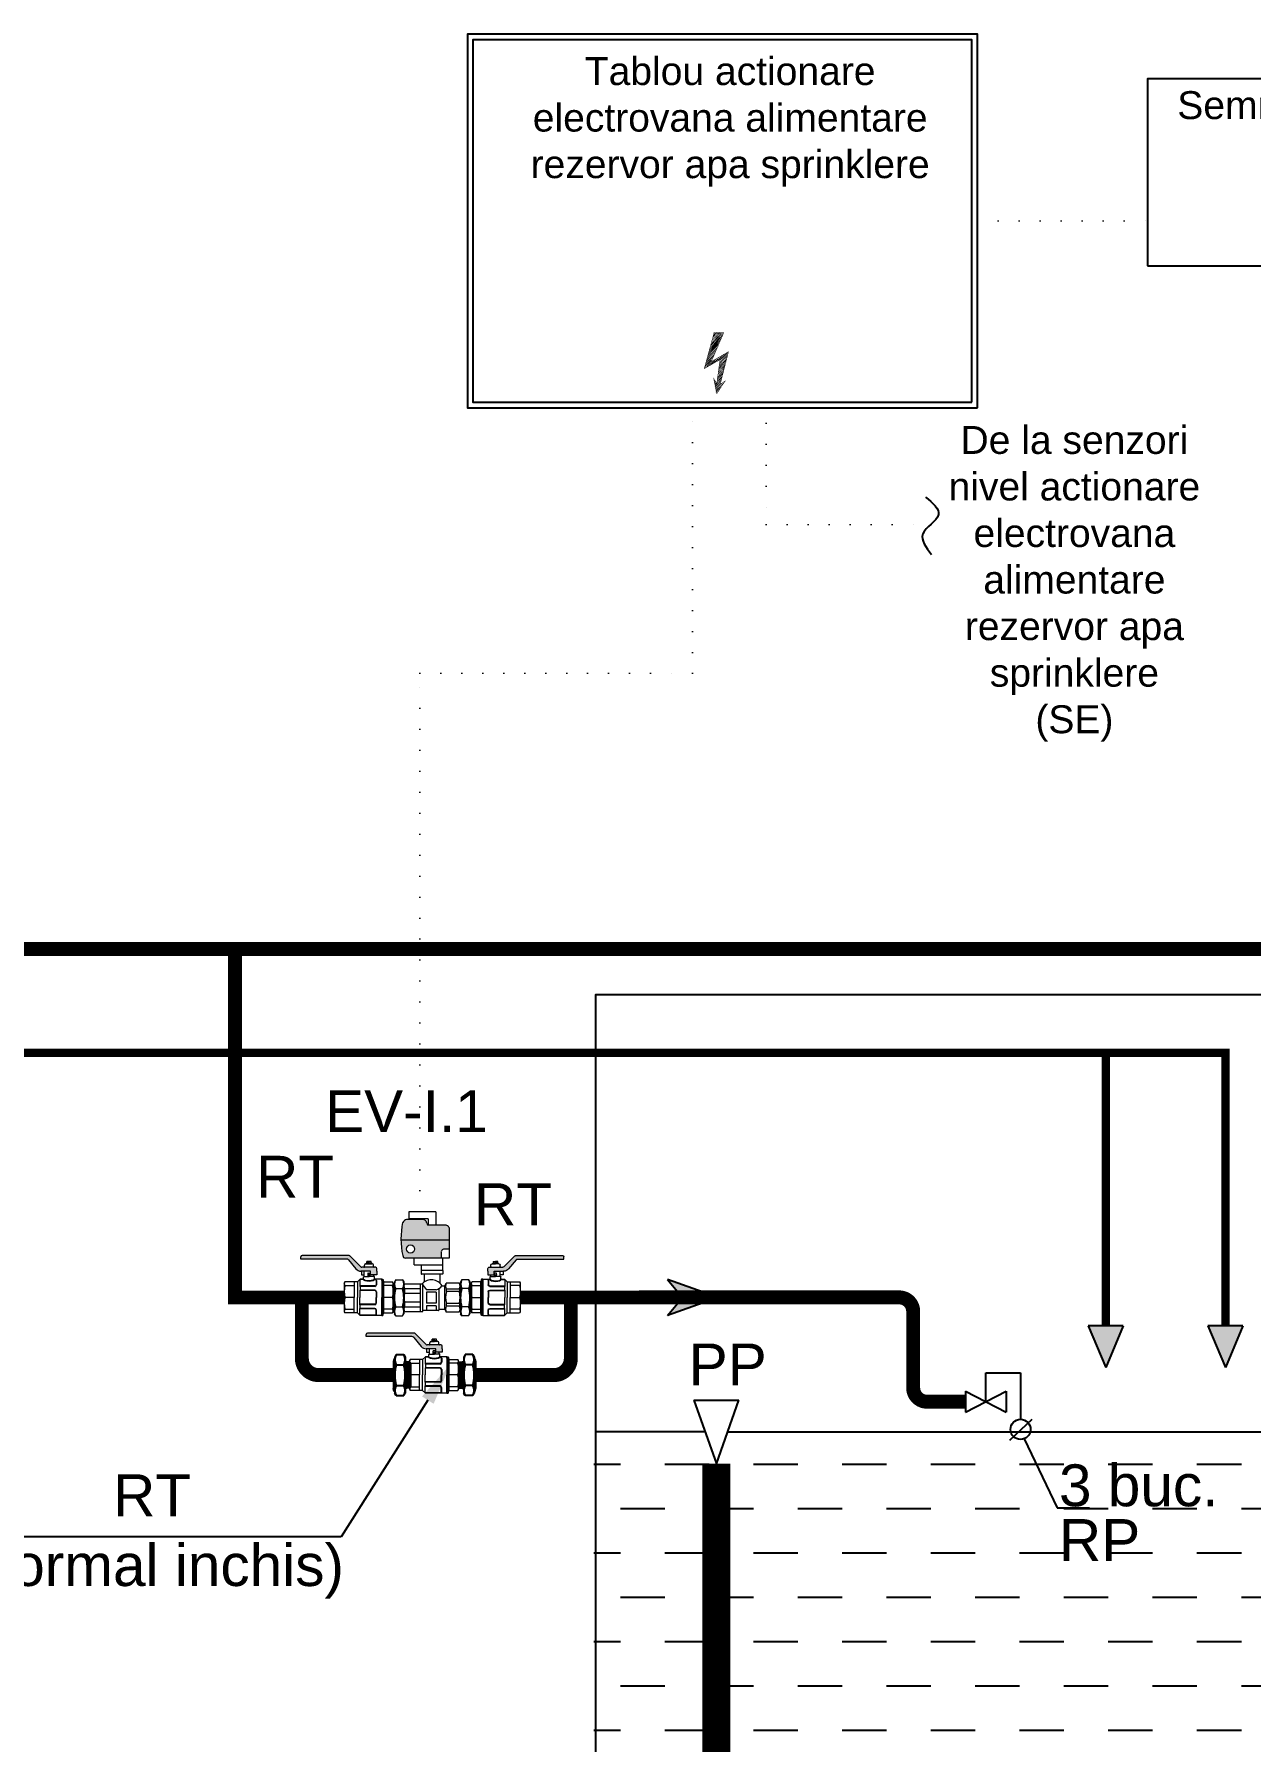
# Model space of a CAD drawing. Extents: x -6531732 to 89637, y -8915 to 32458.
# Drawn here: x 53039 to 57394, y 21095 to 27210 of the extents above; entities that cross this region are included whole.
import ezdxf
from ezdxf import colors
from ezdxf.entities.mleader import LeaderData, LeaderLine
from ezdxf.math import Vec2, Vec3

# ---------------------------------------------------------------- set-up
doc = ezdxf.new("R2010")
doc.units = 0
doc.linetypes.add('ACAD_ISO07W100', pattern=[3, 0, -3])
for name, color, linetype, lineweight in [('SAN-MC-APA RECE', 5, 'Continuous', 25), ('SAN-MC-Circuit_Informatii', 83, 'ACAD_ISO07W100', 25), ('SAN-MC-COLD WATER', 5, 'Continuous', 30), ('SAN-MC-RECIRCULARE BAZIN', 21, 'GW_LINE', 30), ('SAN-MC-Sprinklere', 4, 'SPK_LINE', 25), ('SAN-MC-VALVE', 7, 'Continuous', 5)]:
    doc.layers.add(name, color=color, linetype=linetype, lineweight=lineweight)
doc.layers.add('SAN-MC-TEXT', color=7, linetype='Continuous')
doc.styles.add('MC-1_la_050', font='arial.ttf', dxfattribs={"height": 0.1})
doc.styles.get("Standard").update_dxf_attribs({"font": 'arial.ttf'})
doc.linetypes.add('GW_LINE', pattern='A,50,15,["GW",Standard,S=0.1,R=0,X=2.5,Y=-6],-30', length=95)
doc.linetypes.add('SPK_LINE', pattern='A,300,-250,["SPK",Standard,S=0.5,R=0,X=-130.5,Y=-30.5],-100', length=650)
doc.dimstyles.get("Standard").update_dxf_attribs({"dimtxt": 0.18, "dimasz": 0.18, "dimexe": 0.18, "dimexo": 0.0625, "dimgap": 0.09, "dimtad": 0, "dimtih": 1, "dimtoh": 1, "dimdec": 4, "dimzin": 0, "dimdsep": 46, "dimtxsty": 'Standard', "dimcen": 0.09, "dimadec": 0, "dimazin": 0, "dimtfac": 1, "dimtdec": 4, "dimtofl": 0, "dimtmove": 0, "dimatfit": 3, "dimfxl": 1, "dimtolj": 1, "dimtzin": 0, "dimarcsym": 0})

# ---------------------------------------------------------------- blocks, each defined once
blk = doc.blocks.new('Electrovana')
at = {"layer": 'SAN-MC-VALVE'}
h = blk.add_hatch(color=114, dxfattribs=at)
h.dxf.hatch_style = 1
h.paths.add_polyline_path([(253, 530, -0.142538), (244, 544), (240, 560, 0.265741), (218, 571), (97, 571, 0.235859), (69, 550, 0.055764), (57, 420), (407, 420), (407, 513, 0.33673), (383, 530)])
h = blk.add_hatch(color=114, dxfattribs=at)
h.dxf.hatch_style = 1
h.paths.add_polyline_path([(352, 288), (352, 339, -0.325364), (368, 354), (407, 354), (407, 420), (57, 420, 0.047546), (69, 309, 0.433153), (94, 288)])
h.paths.add_polyline_path([(96, 356, -1), (155, 356, -1)], flags=16)
at = {"layer": 'SAN-MC-VALVE', "linetype": 'Continuous'}
for p, q in [((311, 629), (113, 629)), ((113, 629), (113, 577)), ((311, 629), (311, 530)), ((221, 571), (97, 571)), ((254, 577), (113, 577)), ((244, 545), (240, 560)), ((385, 530), (253, 530)), ((254, 577), (254, 530)), ((407, 513), (407, 288)), ((407, 420), (56, 420)), ((407, 288), (89, 288)), ((152, 241), (152, 289)), ((352, 288), (352, 339)), ((361, 200), (361, 288)), ((407, 354), (368, 354)), ((18, 132), (9, 117)), ((18, 132), (67, 132)), ((67, 132), (76, 117)), ((153, 241), (361, 241)), ((203, 241), (203, 200)), ((361, 200), (203, 200)), ((361, 200), (203, 200)), ((203, 200), (203, 174)), ((359, 172), (205, 172)), ((226, 170), (226, 116)), ((339, 170), (339, 109)), ((361, 241), (361, 241)), ((361, 200), (361, 174)), ((501, 132), (492, 117)), ((550, 132), (501, 132)), ((550, 132), (560, 117)), ((5, 105), (0, 87)), ((0, 87), (0, -87)), ((4, 102), (9, 102)), ((5, 105), (5, -102)), ((9, 105), (5, 105)), ((9, 117), (9, -117)), ((18, 67), (67, 67)), ((76, 117), (76, -117)), ((76, 79), (76, -76)), ((78, 76), (76, 79)), ((81, 102), (78, 97)), ((78, 97), (78, -95)), ((78, -74), (78, 76)), ((81, 102), (210, 102)), ((81, 68), (196, 68)), ((81, 68), (81, 33)), ((81, 33), (196, 33)), ((196, 102), (196, -100)), ((215, -98), (215, 98)), ((314, 58), (243, 58)), ((314, 40), (243, 40)), ((243, 40), (243, -40)), ((314, 40), (314, -40)), ((333, 66), (333, -91)), ((356, 86), (372, 86)), ((375, 86), (375, -84)), ((376, 88), (387, 107)), ((483, 107), (387, 107)), ((483, 63), (387, 63)), ((387, 63), (387, 45)), ((483, 45), (387, 45)), ((488, 98), (483, 107)), ((483, 63), (483, 45)), ((488, 98), (488, -95)), ((488, -61), (488, 63)), ((492, 117), (492, -117)), ((550, 67), (501, 67)), ((560, 117), (560, -117)), ((560, 105), (563, 105)), ((564, 102), (560, 102)), ((563, 105), (563, -102)), ((563, 105), (568, 87)), ((568, 87), (568, -87)), ((5, -105), (0, -87)), ((4, -102), (9, -102)), ((9, -105), (5, -105)), ((18, -132), (9, -117)), ((18, -67), (67, -67)), ((67, -132), (76, -117)), ((76, -76), (78, -74)), ((81, -100), (78, -95)), ((81, -31), (196, -31)), ((81, -31), (81, -66)), ((81, -66), (196, -66)), ((81, -100), (213, -100)), ((330, -93), (217, -93)), ((314, -40), (243, -40)), ((314, -59), (243, -59)), ((243, -59), (243, -93)), ((314, -59), (314, -93)), ((335, -84), (372, -84)), ((376, -86), (387, -105)), ((483, -43), (387, -43)), ((387, -43), (387, -61)), ((483, -61), (387, -61)), ((483, -105), (387, -105)), ((483, -43), (483, -61)), ((488, -95), (483, -105)), ((501, -132), (492, -117)), ((550, -67), (501, -67)), ((550, -132), (560, -117)), ((564, -102), (560, -102)), ((560, -105), (563, -105)), ((563, -105), (568, -87)), ((18, -132), (67, -132)), ((18, -132), (67, -132)), ((550, -132), (501, -132)), ((550, -132), (501, -132))]:
    blk.add_line(p, q, dxfattribs=at)
at = {"layer": 'SAN-MC-VALVE'}
for p, q in [((488, 87), (492, 80)), ((488, -87), (492, -82))]:
    blk.add_line(p, q, dxfattribs=at)
blk.add_circle((126, 356), 29.7, dxfattribs=at)
at = {"layer": 'SAN-MC-VALVE', "linetype": 'Continuous'}
for centre, radius, start, end in [((646, 430), 590, 168.2727, 191.9282), ((104, 532), 39.3, 99.7422, 152.8269), ((219, 546), 24.7, 33.2981, 87.1742), ((274, 553), 31, 193.5778, 227.9574), ((384, 506), 23.5, 17.3011, 88.3073), ((91, 310), 21.7, 182.7072, 263.6129), ((370, 336), 18.1, 97.7386, 169.8307), ((71, 100), 62.5, 148.5878, 211.4122), ((14, 100), 62.5, 328.5878, 31.4122), ((205, 174), 1.88, 180, 270), ((224, 170), 1.88, 0, 90), ((341, 170), 1.88, 90, 180), ((359, 174), 1.88, 270, 0), ((555, 100), 62.5, 148.5878, 211.4122), ((497, 100), 62.5, 328.5878, 31.4122), ((261, 0), 252, 164.5036, 180), ((261, 0), 252, 180, 195.4964), ((-176, 0), 252, 0, 15.4964), ((-176, 0), 252, 344.5036, 0), ((128, 85), 49.9, 160.0653, 199.9347), ((251, 1), 172, 169.3114, 190.6886), ((210, 105), 2.35, 270, 0), ((348, 164), 149, 204.6105, 225.2758), ((298, 125), 68.2, 283.3029, 325.7556), ((356, 88), 2.35, 180, 270), ((372, 91), 4.71, 270, 330), ((429, 85), 47.6, 152.3465, 207.6535), ((560, 1), 178, 165.8047, 194.1953), ((440, 85), 47.6, 332.3465, 27.6535), ((310, 1), 178, 345.8047, 14.1953), ((744, 0), 252, 164.5036, 180), ((744, 0), 252, 180, 195.4964), ((308, 0), 252, 0, 15.4964), ((308, 0), 252, 344.5036, 0), ((71, -100), 62.5, 148.5878, 211.4122), ((14, -100), 62.5, 328.5878, 31.4122), ((128, -83), 49.9, 160.0653, 199.9347), ((213, -98), 2.35, 270, 0), ((217, -95), 2.35, 90, 180), ((330, -91), 2.35, 270, 0), ((335, -86), 2.35, 90, 180), ((372, -88), 4.71, 30, 90), ((429, -83), 47.6, 152.3465, 207.6535), ((440, -83), 47.6, 332.3465, 27.6535), ((555, -100), 62.5, 148.5878, 211.4122), ((497, -100), 62.5, 328.5878, 31.4122)]:
    blk.add_arc(centre, radius, start, end, dxfattribs=at)
at = {"layer": 'SAN-MC-VALVE'}
blk.add_arc((278, 39), 92.3, 31.9388, 134.9687, dxfattribs=at)
blk = doc.blocks.new('Robinet Sfera')
at = {"layer": 'SAN-MC-VALVE'}
h = blk.add_hatch(color=1, dxfattribs=at)
h.dxf.hatch_style = 1
h.paths.add_polyline_path([(116.3, 81.3), (116.7, 103.1), (116.3, 104.9), (115.7, 105.9), (114.7, 106.9), (114.3, 107.2), (113.2, 107.6), (112, 107.8), (62.6, 107.8), (60.8, 108.1), (59.3, 109.1), (20, 148.4), (18.5, 149.4), (16.8, 149.8), (-151.3, 149.8), (-154.6, 148.4), (-156, 145.1), (-156, 137.3), (7.8, 137.3), (10, 137.1), (11.7, 136.4), (13.5, 135.4), (14.9, 134), (41.7, 102.1), (45.6, 98.4), (47.4, 97.2), (49.7, 96), (53.2, 94.7), (56.6, 94), (59.6, 93.8), (93.3, 93.8), (93.3, 81.3)])
at = {"layer": 'SAN-MC-VALVE', "linetype": 'Continuous'}
for p, q in [((-156, 137.3), (-156, 145.1)), ((-155.5, 137.3), (-156, 137.8)), ((7.8, 137.3), (-156, 137.3)), ((16.8, 149.8), (-151.3, 149.8)), ((14.9, 134), (41.7, 102.1)), ((59.3, 109.1), (20, 148.4)), ((80.9, 123.3), (78.6, 122.7)), ((78.6, 120.2), (78.6, 122.7)), ((78.6, 122.7), (88.7, 122.7)), ((80.9, 123.3), (80.9, 128.8)), ((80.9, 128.8), (88.7, 128.8)), ((96.4, 128.8), (88.7, 128.8)), ((88.7, 122.7), (88.7, 128.2)), ((98.8, 122.7), (88.7, 122.7)), ((96.4, 123.3), (96.4, 128.8)), ((96.4, 123.3), (98.8, 122.7)), ((98.8, 120.5), (98.8, 122.7)), ((56.8, 65.3), (46.7, 55.2)), ((67.7, 63.8), (55.2, 63.8)), ((55.2, 63.8), (55.2, 39.3)), ((67.7, 65.3), (56.8, 65.3)), ((93.3, 93.8), (59.6, 93.8)), ((61, 93.8), (61, 81.3)), ((61, 81.3), (71.5, 81.3)), ((88.6, 107.8), (62.6, 107.8)), ((69.2, 65.3), (69.2, 73.6)), ((70.8, 75.1), (88.6, 75.1)), ((71.5, 75.1), (71.5, 93.8)), ((72.3, 110.1), (72.3, 115.6)), ((77, 120.2), (88.7, 120.2)), ((78.6, 120.2), (78.8, 120.5)), ((78.8, 120.2), (79.9, 120.5)), ((78.8, 120.5), (78.8, 120.2)), ((79.9, 120.2), (82.2, 120.5)), ((79.9, 120.5), (79.9, 120.2)), ((82.2, 120.2), (85.2, 120.5)), ((82.2, 120.5), (82.2, 120.2)), ((84.8, 76.2), (84.8, 86.5)), ((92.5, 76.2), (84.8, 76.2)), ((85.2, 120.5), (85.2, 120.2)), ((85.2, 120.2), (88.7, 120.5)), ((85.5, 87.2), (91.8, 87.2)), ((91.8, 81.1), (85.5, 81.1)), ((112, 107.8), (88.6, 107.8)), ((106.5, 75.1), (88.6, 75.1)), ((88.7, 120.2), (92.1, 120.5)), ((88.7, 120.5), (88.7, 120.2)), ((100.3, 120.2), (88.7, 120.2)), ((92.1, 120.2), (95.1, 120.5)), ((92.1, 120.5), (92.1, 120.2)), ((92.5, 76.2), (92.5, 86.5)), ((93.3, 81.3), (93.3, 93.8)), ((116.3, 81.3), (93.3, 81.3)), ((95.2, 120.2), (97.4, 120.5)), ((95.2, 120.5), (95.2, 120.2)), ((97.4, 120.2), (98.6, 120.5)), ((97.4, 120.5), (97.4, 120.2)), ((98.6, 120.2), (98.8, 120.5)), ((98.6, 120.2), (98.6, 120.5)), ((98.6, 120.2), (98.6, 120.5)), ((98.6, 120.5), (98.6, 120.2)), ((105, 110.1), (105, 115.6)), ((105.8, 75.1), (105.8, 81.3)), ((108.1, 65.3), (108.1, 73.6)), ((133.7, 65.3), (109.6, 65.3)), ((110.4, 63.8), (109.6, 63.8)), ((116.3, 93.8), (116.7, 93.8)), ((116.3, 93.8), (116.3, 81.3)), ((116.7, 93.8), (116.7, 103.1)), ((133.7, 60.7), (133.7, 65.3)), ((133.7, 65.3), (133.7, 64.3)), ((133.7, 65.3), (133.7, 0)), ((133.7, 65.3), (138.4, 65.3)), ((133.7, 64.2), (133.7, 62.8)), ((133.7, 62.8), (133.7, 0)), ((138.4, 65.3), (140.8, 56.4)), ((138.4, 65.3), (138.4, 0)), ((0, 51.2), (2.3, 55.2)), ((0, 51.2), (0, -51.2)), ((46.7, 55.2), (2.3, 55.2)), ((2.3, 42.3), (35.8, 42.3)), ((35.8, 0), (2.3, 0)), ((35.8, 55.2), (35.8, 0)), ((35.8, -55.2), (35.8, 0)), ((46.7, 55.2), (46.7, 0)), ((46.7, -55.2), (46.7, 0)), ((108.9, 40.9), (55.2, 40.9)), ((108.9, 39.3), (55.2, 39.3)), ((108.9, 26.1), (55.2, 26.1)), ((55.2, 26.1), (55.2, 0)), ((108.9, 24.5), (55.2, 24.5)), ((55.2, -26.1), (55.2, 0)), ((56.8, 39.3), (56.8, 26.1)), ((113.5, 60.7), (113.5, 45.5)), ((113.5, 19.8), (113.5, 0)), ((113.5, -19.8), (113.5, 0)), ((115.1, 60.7), (115.1, 45.5)), ((115.1, 19.8), (115.1, 0)), ((115.1, -19.8), (115.1, 0)), ((133.7, -62.8), (133.7, 0)), ((133.7, 0), (133.7, -65.3)), ((138.4, -65.3), (138.4, 0)), ((141.1, -55.2), (141.1, 55.2)), ((172.7, 42.3), (141.1, 42.3)), ((172.7, 0), (141.1, 0)), ((142.3, 55.2), (172.7, 55.2)), ((175, 51.3), (172.7, 55.2)), ((175, 42.5), (175, -42.5)), ((0, -51.2), (2.3, -55.2)), ((2.3, -42.3), (35.8, -42.3)), ((46.7, -55.2), (2.3, -55.2)), ((56.8, -65.3), (46.7, -55.2)), ((108.9, -24.5), (55.2, -24.5)), ((108.9, -26.1), (55.2, -26.1)), ((108.9, -39.3), (55.2, -39.3)), ((55.2, -63.8), (55.2, -39.3)), ((108.9, -40.9), (55.2, -40.9)), ((56.8, -39.3), (56.8, -26.1)), ((113.5, -60.7), (113.5, -45.5)), ((115.1, -60.7), (115.1, -45.5)), ((138.4, -65.3), (140.8, -56.4)), ((172.7, -42.3), (141.1, -42.3)), ((142.3, -55.2), (172.7, -55.2)), ((175, -51.3), (172.7, -55.2)), ((110.4, -63.8), (55.2, -63.8)), ((133.7, -65.3), (56.8, -65.3)), ((133.7, -65.3), (133.7, -61.8)), ((133.7, -64.2), (133.7, -62.8)), ((133.7, -65.3), (133.7, -64.3)), ((133.7, -65.3), (138.4, -65.3))]:
    blk.add_line(p, q, dxfattribs=at)
at = {"layer": 'SAN-MC-VALVE'}
blk.add_line((175, 48.7), (175, -48.7), dxfattribs=at)
at = {"layer": 'SAN-MC-VALVE', "linetype": 'Continuous'}
for centre, radius, start, end in [((-151.3, 145.1), 4.67, 90, 180), ((7.8, 128), 9.33, 39.99993, 90), ((16.8, 145.1), 4.67, 45.00011, 90), ((83.6, 106.2), 17.3, 72.98299, 107.01701), ((84.8, 114.5), 14.2, 74.02007, 105.97993), ((92.6, 114.5), 14.2, 74.02007, 105.97993), ((93.7, 106.1), 17.4, 73.07119, 106.92881), ((59.6, 117.1), 23.3, 219.99997, 270), ((62.6, 112.4), 4.67, 225.00036, 270), ((67.7, 66.9), 1.56, 270, 0), ((67.7, 65.3), 1.56, 270, 0), ((70.8, 73.6), 1.56, 90, 180), ((70, 110.1), 2.33, 270, 0), ((77, 115.6), 4.67, 90, 180), ((85.5, 86.5), 0.778, 90, 180), ((85.5, 81.9), 0.778, 180, 270), ((91.8, 86.5), 0.778, 0, 90), ((91.8, 81.9), 0.778, 270, 0), ((100.3, 115.6), 4.67, 0, 90), ((107.3, 110.1), 2.33, 180, 270), ((106.5, 73.6), 1.56, 0, 90), ((109.6, 66.9), 1.56, 180, 270), ((109.6, 65.3), 1.56, 180, 270), ((110.4, 60.7), 3.11, 0, 90), ((112, 103.1), 4.67, 0, 90), ((112, 60.7), 3.11, 0, 90), ((10.3, 48.7), 10.3, 140.92108, 219.07892), ((98.2, 21.1), 98.2, 167.58159, 192.41841), ((98.2, -21.1), 98.2, 167.58159, 192.41841), ((108.9, 45.5), 4.67, 270, 0), ((108.9, 45.5), 6.22, 270, 0), ((108.9, 19.8), 6.22, 0, 90), ((108.9, 19.8), 4.67, 0, 90), ((142.3, 56.8), 1.56, 195.00016, 270), ((164.5, 48.7), 10.5, 321.77027, 38.22973), ((74.4, 21.1), 100.6, 347.87061, 12.12939), ((74.4, -21.1), 100.6, 347.87061, 12.12939), ((10.3, -48.7), 10.3, 140.92108, 219.07892), ((108.9, -19.8), 6.22, 270, 0), ((108.9, -19.8), 4.67, 270, 0), ((108.9, -45.5), 6.22, 0, 90), ((108.9, -45.5), 4.67, 0, 90), ((110.4, -60.7), 3.11, 270, 0), ((112, -60.7), 3.11, 270, 0), ((142.3, -56.8), 1.56, 90, 164.99984), ((164.5, -48.7), 10.5, 321.77027, 38.22973), ((112, -66.9), 3.11, 89.99999722523565, 90)]:
    blk.add_arc(centre, radius, start, end, dxfattribs=at)
at = {"layer": 'SAN-MC-VALVE', "linetype": 'Continuous', "extrusion": (0, 0, -1)}
for centre, major_axis, ratio in [((88.6, 64.2), (-19.9, 0), 0.355391), ((88.6, 66.1), (-19.4, -0.8), 0.343041)]:
    blk.add_ellipse(centre, major_axis=major_axis, ratio=ratio, start_param=3.141593, end_param=6.283185, dxfattribs=at)
blk = doc.blocks.new('rez')
at = {"layer": 'SAN-MC-TEXT', "true_color": 0x7aafdf}
h = blk.add_hatch(dxfattribs=at)
h.set_pattern_fill('DASH', color=143, scale=50)
h.set_pattern_definition([(0, (-196570707.31, 148022967.08), (158.75, 158.75), [158.75, -158.75])])
h.paths.add_polyline_path([(650748.3, -1660.7), (654611.1, -1660.7), (654611.1, -6912.7), (650748.3, -6912.7)])
at = {"layer": 'SAN-MC-TEXT'}
blk.add_line((651227.9, -1658.4), (654618.4, -1658.4), dxfattribs=at)
blk.add_lwpolyline([(651483.9, -7239.9), (651483.9, -6910.3), (650755.5, -6910.3), (650755.5, -93.3), (654618.4, -93.3), (654618.4, -6910.3), (653358.7, -6910.3), (653358.7, -7239.9)], close=True, dxfattribs=at)

msp = doc.modelspace()

# ---------------------------------------------------------------- hatches: boundary and pattern name
at = {"layer": 'SAN-MC-TEXT'}
h = msp.add_hatch(color=256, dxfattribs=at)
h.paths.add_polyline_path([(55306.3, 22750.7), (55360.6, 22685.8), (55487.7, 22685.8)])
h.paths.add_polyline_path([(55487.7, 22685.8), (55360.6, 22685.8), (55306.3, 22620.9)])
h = msp.add_hatch(color=256, dxfattribs=at)
h.paths.add_polyline_path([(56937.4, 22584.6), (56874.9, 22584.6), (56874.9, 22434.6)])
h.paths.add_polyline_path([(56874.9, 22434.6), (56874.9, 22584.6), (56812.4, 22584.6)])
h = msp.add_hatch(color=256, dxfattribs=at)
h.paths.add_polyline_path([(57365.9, 22584.6), (57303.4, 22584.6), (57303.4, 22434.6)])
h.paths.add_polyline_path([(57303.4, 22434.6), (57303.4, 22584.6), (57240.9, 22584.6)])

# ---------------------------------------------------------------- linework, layer by layer
at = {"layer": 'SAN-MC-APA RECE'}
for p, q in [((56446, 22415.7), (56570, 22415.7)), ((56446, 22312.6), (56446, 22415.7)), ((56570, 22415.7), (56570, 22249.6))]:
    msp.add_line(p, q, dxfattribs=at)
at = {"layer": 'SAN-MC-Circuit_Informatii', "linetype": 'ACAD_ISO07W100', "lineweight": 0, "ltscale": 25}
for p, q in [((56415.4, 26541.6), (57024.7, 26541.5)), ((55395.7, 24921), (55395.7, 25871.4)), ((54419.8, 24921.2), (55395.7, 24921)), ((54419.8, 22993.4), (54419.8, 24921.2))]:
    msp.add_line(p, q, dxfattribs=at)
msp.add_lwpolyline([(55660, 25891.4), (55660, 25454), (56248.4, 25454)], dxfattribs=at)
at = {"layer": 'SAN-MC-COLD WATER', "const_width": 50}
for points in [[(69242.9, 23934.2), (49654, 23934.2)], [(54149.9, 22685.8), (53757.9, 22685.8), (53757.9, 23934.2)]]:
    msp.add_lwpolyline(points, dxfattribs=at)
for points in [[(54325.1, 22408), (54057.5, 22408, -0.414214), (53997.5, 22468), (53997.5, 22669)], [(54619.7, 22408), (54900.4, 22408, 0.414214), (54960.4, 22468), (54960.4, 22669)], [(54779.4, 22685.8), (56135.7, 22686.2, -0.414214), (56185.7, 22636.2), (56185.7, 22362.6, 0.414214), (56235.7, 22312.6), (56373.4, 22312.6)]]:
    msp.add_lwpolyline(points, format="xyb", dxfattribs=at)
at = {"layer": 'SAN-MC-RECIRCULARE BAZIN', "ltscale": 8, "const_width": 30}
for points in [[(49147.3, 23133.9), (49147.3, 23561.8), (56874.9, 23561.8), (56874.9, 22584.6)], [(56541.1, 23561.8), (57303.4, 23561.8), (57303.4, 22584.6)]]:
    msp.add_lwpolyline(points, dxfattribs=at)
at = {"layer": 'SAN-MC-Sprinklere', "color": 3, "ltscale": 1.8, "const_width": 100}
msp.add_lwpolyline([(55481.4, 22090.8), (55481.4, 17412, -0.414214), (55431.4, 17362), (54046.2, 17362, 0.414214), (53996.2, 17312), (53996.2, 17003.6)], format="xyb", dxfattribs=at)
at = {"layer": 'SAN-MC-TEXT'}
for p, q in [((55487.7, 22685.8), (55306.3, 22750.7)), ((55306.3, 22750.7), (55360.6, 22685.8)), ((55487.7, 22685.8), (55306.3, 22620.9)), ((55306.3, 22620.9), (55360.6, 22685.8)), ((56812.4, 22584.6), (56874.9, 22434.6)), ((56937.4, 22584.6), (56812.4, 22584.6)), ((56937.4, 22584.6), (56874.9, 22434.6)), ((57240.9, 22584.6), (57303.4, 22434.6)), ((57365.9, 22584.6), (57240.9, 22584.6)), ((57365.9, 22584.6), (57303.4, 22434.6)), ((54327.8, 22466.3), (54325.1, 22456.1)), ((54325.1, 22456.1), (54325.1, 22360)), ((54327.3, 22464.5), (54329.9, 22464.5)), ((54327.8, 22466.3), (54327.8, 22351.6)), ((54329.9, 22466.3), (54327.8, 22466.3)), ((54330.9, 22455.1), (54327.8, 22455.1)), ((54335, 22481.3), (54329.9, 22472.6)), ((54329.9, 22472.6), (54329.9, 22343.5)), ((54335, 22481.3), (54362.2, 22481.3)), ((54335, 22445.3), (54362.2, 22445.3)), ((54362.2, 22481.3), (54367.2, 22472.6)), ((54372.7, 22455.1), (54366.2, 22455.1)), ((54367.2, 22472.6), (54367.2, 22343.5)), ((54372.7, 22455.1), (54372.7, 22361)), ((54372.7, 22455.1), (54373.7, 22454.1)), ((54373.7, 22454.1), (54373.7, 22362)), ((54384.1, 22454.1), (54373.7, 22454.1)), ((54377.6, 22452.4), (54376.6, 22454.1)), ((54377.6, 22454.1), (54377.6, 22362)), ((54385, 22452.4), (54377.6, 22452.4)), ((54384.1, 22454.1), (54384.1, 22362)), ((54384.1, 22454.1), (54386.1, 22450.6)), ((54386.1, 22450.6), (54386.1, 22365.5)), ((54560.7, 22454.1), (54558.7, 22450.6)), ((54567.1, 22452.4), (54559.7, 22452.4)), ((54560.7, 22454.1), (54560.7, 22362)), ((54560.7, 22454.1), (54571, 22454.1)), ((54567.1, 22454.1), (54567.1, 22362)), ((54567.1, 22452.4), (54568.1, 22454.1)), ((54572, 22455.1), (54571, 22454.1)), ((54571, 22454.1), (54571, 22362)), ((54572, 22455.1), (54572, 22361)), ((54572, 22455.1), (54578.5, 22455.1)), ((54582.6, 22481.3), (54577.5, 22472.6)), ((54577.5, 22472.6), (54577.5, 22343.5)), ((54609.7, 22481.3), (54582.6, 22481.3)), ((54609.7, 22445.3), (54582.6, 22445.3)), ((54609.7, 22481.3), (54614.8, 22472.6)), ((54613.8, 22455.1), (54616.9, 22455.1)), ((54614.8, 22472.6), (54614.8, 22343.5)), ((54614.8, 22466.3), (54616.9, 22466.3)), ((54617.4, 22464.5), (54614.8, 22464.5)), ((54616.9, 22466.3), (54616.9, 22351.6)), ((54616.9, 22466.3), (54619.7, 22456.1)), ((54619.7, 22456.1), (54619.7, 22360)), ((54327.8, 22349.7), (54325.1, 22360)), ((54327.3, 22351.6), (54329.9, 22351.6)), ((54330.9, 22361), (54327.8, 22361)), ((54329.9, 22349.7), (54327.8, 22349.7)), ((54335, 22334.7), (54329.9, 22343.5)), ((54335, 22370.8), (54362.2, 22370.8)), ((54335, 22334.7), (54362.2, 22334.7)), ((54362.2, 22334.7), (54367.2, 22343.5)), ((54372.7, 22361), (54366.2, 22361)), ((54372.7, 22361), (54373.7, 22362)), ((54384.1, 22362), (54373.7, 22362)), ((54377.6, 22363.7), (54376.6, 22362)), ((54385, 22363.7), (54377.6, 22363.7)), ((54384.1, 22362), (54386.1, 22365.5)), ((54560.7, 22362), (54558.7, 22365.5)), ((54567.1, 22363.7), (54559.7, 22363.7)), ((54560.7, 22362), (54571, 22362)), ((54567.1, 22363.7), (54568.1, 22362)), ((54572, 22361), (54571, 22362)), ((54572, 22361), (54578.5, 22361)), ((54582.6, 22334.7), (54577.5, 22343.5)), ((54609.7, 22370.8), (54582.6, 22370.8)), ((54609.7, 22334.7), (54582.6, 22334.7)), ((54609.7, 22334.7), (54614.8, 22343.5)), ((54613.8, 22361), (54616.9, 22361)), ((54617.4, 22351.6), (54614.8, 22351.6)), ((54614.8, 22349.7), (54616.9, 22349.7)), ((54616.9, 22349.7), (54619.7, 22360)), ((56373.4, 22350.5), (56518.6, 22274.7)), ((56373.4, 22274.7), (56518.6, 22350.5)), ((56373.4, 22350.5), (56373.4, 22274.7)), ((56518.6, 22350.5), (56518.6, 22274.7)), ((55400.8, 22318.4), (55562.1, 22318.4)), ((55400.8, 22318.4), (55481.4, 22090.8)), ((55481.4, 22090.8), (55562.1, 22318.4)), ((55440.8, 22205.4), (55049.6, 22205.4)), ((56531.8, 22175.4), (56611.1, 22249.6))]:
    msp.add_line(p, q, dxfattribs=at)
for points in [[(56415.4, 25871.4), (56415.4, 27209.8), (54590.1, 27209.8), (54590.1, 25871.4)], [(56395.4, 25891.4), (56395.4, 27189.8), (54610.1, 27189.8), (54610.1, 25891.4)], [(57024.7, 26379.6), (57967.7, 26379.6), (57967.7, 27050.3), (57024.7, 27050.3)]]:
    msp.add_lwpolyline(points, close=True, dxfattribs=at)
at = {"layer": 'SAN-MC-TEXT', "linetype": 'Continuous', "const_width": 1.39}
for points in [[(55482.6, 25921.5), (55471.4, 25977.8), (55482.6, 25958.5), (55493.9, 26043.6), (55437.6, 26011.5), (55473, 26141.7), (55508.3, 26141.7), (55463.3, 26037.2), (55524.4, 26072.6), (55495.5, 25956.9), (55513.1, 25968.1), (55482.6, 25921.5)], [(55453.7, 26071), (55495.5, 26112.8)], [(55455.3, 26077.4), (55500.3, 26122.4)], [(55497.1, 26117.6), (55455.3, 26074.2)], [(55500.3, 26125.6), (55456.9, 26080.6)], [(55458.5, 26091.9), (55508.3, 26138.5)], [(55505.1, 26133.6), (55458.5, 26088.6)], [(55458.5, 26085.4), (55503.5, 26130.4)], [(55506.7, 26141.7), (55460.1, 26095.1)], [(55461.7, 26098.3), (55503.5, 26141.7)], [(55500.3, 26141.7), (55463.3, 26101.5)], [(55463.3, 26106.3), (55498.7, 26141.7)], [(55495.5, 26141.7), (55464.9, 26107.9)], [(55464.9, 26112.8), (55493.9, 26141.7)], [(55492.2, 26141.7), (55466.5, 26114.4)], [(55466.5, 26119.2), (55489, 26141.7)], [(55487.4, 26141.7), (55466.5, 26122.4)], [(55468.1, 26125.6), (55484.2, 26141.7)], [(55482.6, 26141.7), (55469.7, 26130.4)], [(55471.4, 26132), (55479.4, 26141.7)], [(55476.2, 26141.7), (55471.4, 26135.3)], [(55440.8, 26022.8), (55469.7, 26051.7)], [(55442.4, 26030.8), (55473, 26059.7)], [(55471.4, 26056.5), (55442.4, 26027.6)], [(55444, 26037.2), (55476.2, 26069.4)], [(55476.2, 26064.5), (55444, 26034)], [(55479.4, 26072.6), (55445.6, 26040.4)], [(55482.6, 26082.2), (55447.2, 26046.9)], [(55447.2, 26043.6), (55481, 26077.4)], [(55487.4, 26091.9), (55448.9, 26053.3)], [(55448.9, 26051.7), (55484.2, 26087)], [(55490.6, 26101.5), (55450.5, 26059.7)], [(55450.5, 26058.1), (55487.4, 26096.7)], [(55452.1, 26064.5), (55492.2, 26104.7)], [(55493.9, 26109.5), (55453.7, 26067.8)], [(55484.2, 26050.1), (55460.1, 26024.4)], [(55464.9, 26027.6), (55492.2, 26053.3)], [(55495.5, 26056.5), (55471.4, 26030.8)], [(55477.8, 26035.6), (55503.5, 26059.7)], [(55508.3, 26064.5), (55484.2, 26038.8)], [(55489, 26042), (55514.7, 26067.8)], [(55522.8, 26062.9), (55492.2, 26032.4)], [(55492.2, 26030.8), (55521.2, 26059.7)], [(55521.2, 26056.5), (55492.2, 26027.6)], [(55492.2, 26024.4), (55521.2, 26053.3)], [(55493.9, 26042), (55524.4, 26072.6)], [(55521.2, 26071), (55493.9, 26043.6)], [(55524.4, 26069.4), (55493.9, 26040.4)], [(55493.9, 26035.6), (55524.4, 26066.1)], [(55464.9, 26043.6), (55437.6, 26016.3)], [(55437.6, 26013.1), (55463.3, 26040.4)], [(55466.5, 26048.5), (55439.2, 26019.5)], [(55442.4, 26014.7), (55466.5, 26040.4)], [(55473, 26043.6), (55447.2, 26017.9)], [(55453.7, 26021.1), (55479.4, 26046.9)], [(55484.2, 25977.8), (55506.7, 25998.6)], [(55505.1, 25995.4), (55484.2, 25976.1)], [(55484.2, 25972.9), (55503.5, 25992.2)], [(55503.5, 25989), (55484.2, 25969.7)], [(55485.8, 25984.2), (55508.3, 26006.7)], [(55508.3, 26003.5), (55485.8, 25981)], [(55487.4, 26001.9), (55513.1, 26026)], [(55513.1, 26022.8), (55487.4, 25998.6)], [(55487.4, 25995.4), (55511.5, 26019.5)], [(55509.9, 26016.3), (55487.4, 25992.2)], [(55487.4, 25990.6), (55509.9, 26013.1)], [(55508.3, 26009.9), (55487.4, 25985.8)], [(55516.4, 26035.6), (55489, 26009.9)], [(55489, 26006.7), (55514.7, 26032.4)], [(55514.7, 26029.2), (55489, 26003.5)], [(55518, 26043.6), (55490.6, 26014.7)], [(55490.6, 26013.1), (55516.4, 26040.4)], [(55519.6, 26048.5), (55492.2, 26021.1)], [(55492.2, 26019.5), (55519.6, 26046.9)], [(55471.4, 25968.1), (55476.2, 25969.7)], [(55476.2, 25969.7), (55473, 25966.5)], [(55473, 25963.3), (55476.2, 25966.5)], [(55477.8, 25966.5), (55473, 25961.7)], [(55474.6, 25960.1), (55479.4, 25964.9)], [(55479.4, 25961.7), (55474.6, 25956.9)], [(55476.2, 25953.6), (55500.3, 25979.4)], [(55500.3, 25976.1), (55476.2, 25952)], [(55476.2, 25948.8), (55498.7, 25972.9)], [(55498.7, 25969.7), (55476.2, 25947.2)], [(55476.2, 25945.6), (55497.1, 25966.5)], [(55476.2, 25955.3), (55481, 25961.7)], [(55495.5, 25961.7), (55477.8, 25944)], [(55495.5, 25958.5), (55477.8, 25940.8)], [(55477.8, 25939.2), (55495.5, 25956.9)], [(55479.4, 25934.4), (55513.1, 25966.5)], [(55479.4, 25932.8), (55508.3, 25961.7)], [(55503.5, 25961.7), (55479.4, 25937.6)], [(55503.5, 25955.3), (55479.4, 25931.1)], [(55479.4, 25927.9), (55498.7, 25947.2)], [(55493.9, 25940.8), (55479.4, 25926.3)], [(55481, 25924.7), (55489, 25932.8)], [(55484.2, 25966.5), (55503.5, 25985.8)], [(55501.9, 25982.6), (55484.2, 25963.3)]]:
    msp.add_lwpolyline(points, dxfattribs=at)
at = {"layer": 'SAN-MC-TEXT'}
msp.add_circle((56570, 22213.6), 36, dxfattribs=at)
for centre, radius, start, end in [((54364.5, 22463.3), 34.6, 148.58783, 211.41217), ((54469.4, 22408), 139.5, 164.50361, 195.49641), ((54332.6, 22463.3), 34.6, 328.58783, 31.41217), ((54227.8, 22408), 139.5, 344.50361, 15.49637), ((54612.1, 22463.3), 34.6, 148.58783, 211.41217), ((54717, 22408), 139.5, 164.50361, 195.49641), ((54580.2, 22463.3), 34.6, 328.58783, 31.41217), ((54475.3, 22408), 139.5, 344.50361, 15.49637), ((54364.5, 22352.7), 34.6, 148.58783, 211.41217), ((54332.6, 22352.7), 34.6, 328.58783, 31.41217), ((54612.1, 22352.7), 34.6, 148.58783, 211.41217), ((54580.2, 22352.7), 34.6, 328.58783, 31.41217)]:
    msp.add_arc(centre, radius, start, end, dxfattribs=at)
msp.add_spline([(56230.1, 25552.2), (56276.7, 25489.2), (56220, 25420), (56251.5, 25346.9)], degree=3, dxfattribs=at)

# ---------------------------------------------------------------- block references
msp.add_blockref('rez', (-595705.9, 23863.8))
at = {"layer": 'SAN-MC-VALVE', "xscale": 0.49, "yscale": 0.49, "zscale": 0.49}
msp.add_blockref('Electrovana', (54324.9, 22685), dxfattribs=at)
at = {"layer": 'SAN-MC-VALVE'}
for p in [(54149.6, 22686.2), (54383.3, 22408.4)]:
    msp.add_blockref('Robinet Sfera', p, dxfattribs=at)
at = {"layer": 'SAN-MC-VALVE', "xscale": -1}
msp.add_blockref('Robinet Sfera', (54779.4, 22686.2), dxfattribs=at)

# ---------------------------------------------------------------- texts
at = {"layer": 'SAN-MC-TEXT'}
for s, p in [('PP', (55382.2, 22370.9)), ('3 buc.', (56707.6, 21938.3)), ('RP ', (56707.6, 21742.5))]:
    msp.add_text(s, height=150, dxfattribs=at).set_placement(p)
for s, insert, char_height, width, attachment_point in [('\\A1;\\pxqc;Tablou actionare electrovana alimentare rezervor apa sprinklere', (54638.4, 27127.6), 100, 1784.57, 1), ('Semnalizare acustica', (57131.1, 27005.6), 100, 1266.864, 1), ('\\A1;\\pxqc;De la senzori nivel actionare electrovana alimentare rezervor apa sprinklere (SE)', (57217.6, 25806.7), 100, 909.608, 3), ('\\A1;EV-I.1 ', (54080.7, 23428.1), 150, 1266.864, 1), ('\\A1;RT', (53833.6, 23193.3), 150, 1266.864, 1), ('\\A1;RT ', (54613.8, 23094.8), 150, 1266.864, 1)]:
    msp.add_mtext(s, dxfattribs=dict(at, insert=insert, char_height=char_height, width=width, attachment_point=attachment_point))

# ---------------------------------------------------------------- leaders
msp.add_leader([(56583.1, 22180.1), (56701.3, 21933.1), (56816.7, 21933.1)], dimstyle='Standard', override={"dimasz": 0.05, "dimgap": 0.04, "dimtad": 0}, dxfattribs=at)
ml = msp.add_multileader_mtext('Standard', dxfattribs=at)
ml.set_content('{\\H0.83333x;RT\\P(normal inchis)}', color=256, style='MC-1_la_050')
ml.set_leader_properties()
ml.build(insert=Vec2(0, 0))
ml.multileader.update_dxf_attribs({"text_left_attachment_type": 6, "text_right_attachment_type": 6, "text_top_attachment_type": 0, "text_bottom_attachment_type": 0, "dogleg_length": 0.005, "arrow_head_size": 150})
ctx = ml.context
ctx.base_point, ctx.char_height, ctx.arrow_head_size, ctx.landing_gap_size, ctx.plane_origin = Vec3(52784.5, 21828.7, -2.3), 180, 150, 0, Vec3(51079.9, 30153.7, -2.3)
ctx.left_attachment, ctx.right_attachment, ctx.text_align_type = 6, 6, 1
notes = []
notes.append((ctx, [(0, (1, 1, 0), (54138.3, 21828.7, -2.3), (-1, 0), 0.005, [(0, [(54528.8, 22445.1, -2.3)], 256, [])])]))
ctx.mtext.insert, ctx.mtext.width, ctx.mtext.alignment, ctx.mtext.flow_direction = Vec3(53461.4, 22052.8, -2.3), 1670.79, 2, 5
for ctx, leaders in notes:
    for number, flags, end, landing, length, lines in leaders:
        leader = LeaderData()
        leader.index, (leader.has_last_leader_line, leader.has_dogleg_vector, leader.attachment_direction) = number, flags
        leader.last_leader_point, leader.dogleg_vector, leader.dogleg_length = Vec3(end), Vec3(landing), length
        for number, points, colour, breaks in lines:
            line = LeaderLine()
            line.index, line.vertices, line.color, line.breaks = number, Vec3.list(points), colors.encode_raw_color(colour), breaks
            leader.lines.append(line)
        ctx.leaders.append(leader)

doc.saveas('drawing.dxf')
